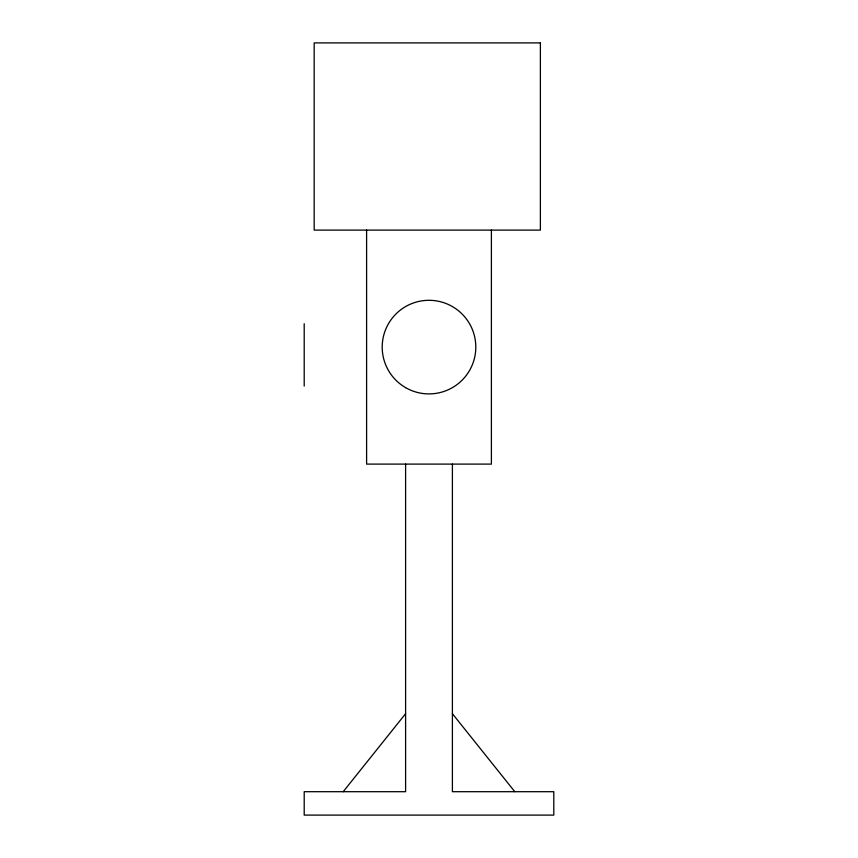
<?xml version="1.0" encoding="UTF-8"?>
<svg xmlns="http://www.w3.org/2000/svg" width="858" height="858" viewBox="0 0 858 858"><rect width="100%" height="100%" fill="white"/><g stroke="black" fill="none" stroke-linecap="round" stroke-linejoin="round"><path stroke-width="1.29" d="M343.2 791.698L405.598 713.695M452.402 713.695L514.8 791.698M491.398 230.105L491.398 464.103L366.602 464.103L366.602 230.105M452.402 464.103L452.402 791.698L553.796 791.698L553.796 815.1L304.204 815.1L304.204 791.698L405.598 791.698L405.598 464.103M304.204 323.702L304.204 386.1M540.379 42.9L314.178 42.9L314.178 230.105L540.379 230.105L540.379 42.9M405.598 387.634A46.804 46.804 0 0 0 475.804 347.104A46.804 46.804 0 0 0 405.598 306.574A46.804 46.804 0 0 0 405.598 387.634"/></g></svg>
